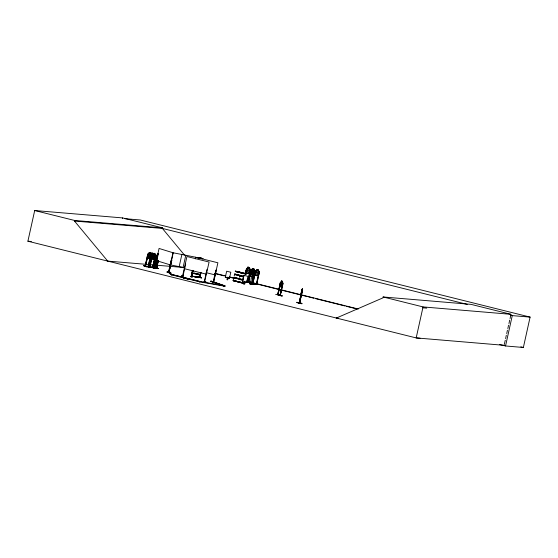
<?xml version="1.0" encoding="UTF-8"?>
<svg xmlns="http://www.w3.org/2000/svg" width="558" height="558" viewBox="0 0 558 558"><rect width="100%" height="100%" fill="white"/><g stroke="black" fill="none" stroke-linecap="round" stroke-linejoin="round"><path stroke-width="0.84" d="M250.688 283.101L251.107 283.143L250.702 283.039M281.797 281.33L282.02 283.157L281.371 284.657L280.967 283.736L281.839 281.337M280.583 282.599L277.738 294.791M301.446 292.183C300.895 297.337 303.322 285.068 301.836 290.634M302.234 291.074L299.486 303.203L302.345 291.074C303.022 282.899 299.513 300.288 301.759 292.957M301.662 291.653L301.606 292.483L301.829 291.778M251.233 270.212L248.617 282.397M254.608 271L254.964 271.167L252.314 283.325L248.115 282.292L250.793 270.142L251.267 270.246L248.568 282.39M301.362 303.287C287.154 299.988 311.692 306.154 297.414 302.513M251.993 276.775L251.7 277.996A1.039 0.956 -85.4 0 0 251.156 279.544L250.458 283.492L251.414 283.729L252.467 279.872A1.039 0.956 -85.4 0 0 252.635 278.233L252.795 276.74M302.101 290.997L302.499 289.002M301.927 290.851L299.255 302.91L299.709 303.259M152.55 254.985L152.188 254.957L149.565 267.129L149.949 267.198M107.757 261.109L27.9 241.209L34.701 210.526L122.6 217.913L162.504 227.859L162.378 228.424L184.524 255.132M420.055 338.253L416.177 337.918L107.701 261.095L74.479 221.038L74.605 220.466L162.504 227.859M122.474 218.485L122.6 217.913M143.587 265.699L146.573 266.836L143.566 265.706M148.212 254.162L145.485 266.48L145.136 265.943L144.996 266.382L148.505 266.975L151.936 253.248L152.341 253.318L151.902 256.889L152.592 258.968L153.715 259.205L155.277 257.468L155.675 255.529L155.215 255.459L152.592 267.631L156.352 268.217M151.058 254.79L150.5 252.697L149.349 252.509L147.793 254.246L145.129 266.417L147.731 254.239L148.17 254.329L145.289 266.424M150.046 267.17L146.984 266.264L151.016 267.512M151.476 258.8L150.367 258.619L149.704 256.547L150.053 254.622L151.65 252.893L152.773 253.13L153.506 255.201L153.011 257.092L151.483 258.856L153.08 257.126L153.478 255.187L154.538 253.66L154.364 256.213L153.45 256.833L153.255 256.031M150.855 267.498L147.814 266.619M150.318 256.185C150.276 251.728 154.51 252.362 152.55 256.554L151.56 257.573L150.82 257.454L150.325 256.185L149.328 257.21L148.588 257.085L148.093 255.815L149.391 252.572L147.821 254.267M148.03 266.877L150.569 255.55M148.309 266.487L148.128 266.912L150.953 254.615M148.463 266.968L150.339 258.026M149.46 267.101L151.295 259.01M149.67 267.149L150.046 266.752M151.776 258.249L149.628 267.142M149.907 267.191L152.676 254.88M151.392 267.233L154.629 268.147L151.581 267.254M155.633 255.543L152.927 267.687C153.548 267.108 152.111 266.905 152.536 267.603M152.648 267.638L155.368 255.334M158.367 260.795L156.763 268.091L153.827 267.645L156.526 255.501L156.986 255.515M154.12 267.694L156.617 255.515L158.033 253.737L156.645 255.536M154.092 267.687L156.784 255.536M154.252 267.728L156.944 255.418M156.826 257.057L157.998 253.778M157.3 255.815L154.601 267.966L155.012 268.063L157.67 255.913L157.3 255.815L157.67 255.913M158.291 254.078L154.782 268.021L159.065 248.456L173.217 252.816L168.914 272.353L168.481 272.241L169.011 271.906L171.99 274.515L199.68 281.413L200.141 281.957L171.536 274.864L171.99 274.515L171.536 274.864M155.626 268.098L151.929 267.156M158.249 260.76L156.491 268.049L157.991 260.726M158.109 260.76L156.491 268.286L152.648 267.596M155.082 267.617L154.671 267.512L158.66 268.579L155.012 267.359M167.156 272.046L170.769 272.437M168.16 271.788L171.906 274.892L171.02 274.703L168.077 272.171L168.16 271.788L169.046 271.976L168.628 271.809M168.523 272.248L171.208 260.098L171.787 260.216L168.788 272.325L171.578 260.195L171.208 260.098M168.725 272.29L172.98 252.739L195.774 257.238L195.412 258.856L195.725 257.259L217.885 262.783L213.595 282.32M169.451 272.576L167.805 271.886M167.002 272.011L170.755 272.409M171.02 274.703L171.104 274.32L171.99 274.515M179.181 266.64L181.873 254.497M183.101 267.415L185.793 255.271M204.646 281.553L209.097 262.044L186.937 256.52L182.571 276.057C182.417 274.899 183.017 276.956 182.954 275.687M185.305 263.906L185.681 263.997L182.961 276.147L183.129 275.715L182.599 275.596M181.371 275.903L183.519 275.861L181.552 275.917M184.621 278.17L183.324 277.745L186.337 278.491M183.589 278.072L185.737 278.177M184.998 278.428L184.81 278.017C191.366 279.872 185.2 278.149 188.75 278.93M187.321 278.84L187.042 278.505L188.43 278.854M187.042 278.505L187.223 278.916L185.967 278.665M187.509 278.686L187.697 279.098L187.572 278.714M192.301 276.601L190.362 276.649M192.566 277.145L190.941 276.51M192.51 270.421L191.129 276.719L192.454 270.393M191.059 276.691C192.433 276.503 190.557 276.329 191.819 276.894L193.173 270.588M192.796 270.497L191.359 276.796L192.838 270.47M191.659 276.866L193.103 270.581M197.888 277.061L196.283 276.963M198.446 277.047L201.55 277.94L198.648 277.068M199.52 277.403L200.573 272.541M200.887 272.597L199.583 277.431L200.671 272.576M200.057 277.054L199.555 276.949L199.597 277.431M200.992 272.625L199.91 277.486L197.406 277.047M225.034 285.87L199.68 281.413L199.234 281.762L224.944 286.247L225.034 285.87L210.875 281.065L210.791 281.441L224.149 286.094L224.232 285.717L210.875 281.065M199.597 281.79L199.68 281.413M203.844 281.504L205.937 281.685M207.457 269.423L207.018 269.326L204.347 281.483C204.946 280.514 203.698 281.609 204.765 281.574M224.944 286.247L211.587 281.595L211.67 281.218M213.17 281.755L213.135 282.222L213.588 281.86M213.477 282.306L216.246 270.163L215.869 270.072L213.121 282.215L213.547 282.306M225.286 277.284L226.674 271.216L230.831 272.248L229.443 278.316L225.286 277.284L229.477 278.323M226.966 279.718L227.524 277.186M227.308 279.802L227.873 277.27M227.678 279.83L228.236 277.305M233.795 277.898L233.167 280.625L236.292 281.399L235.532 281.309M234.207 275.98L234.541 274.543L240.149 275.84M239.57 277.319L239.905 275.882M242.409 281.378L243.797 275.31L247.947 276.343L246.566 282.418L242.409 281.378L243.797 275.31M245.367 273.908L246.392 269.019L248.205 267.442L249.607 267.791L250.57 270.065L247.864 282.222L250.577 270.072L250.096 269.967M245.429 273.915C243.567 273.176 251.358 260.46 246.769 270.665L247.431 272.039L248.338 272.262L249.489 271.341L249.579 267.833M245.743 274.006L246.887 269.151L246.441 269.054M243.902 284.657L244.648 281.281M244.432 283.896L244.997 281.365M244.802 283.931L245.171 282.243M247.027 281.909L249.126 282.111L247.027 281.923M247.926 282.229L247.424 282.118L250.13 269.8M247.473 282.132L247.898 281.769M252.641 276.559L250.835 276.238L249.879 273.964L250.751 270.114L252.586 268.531L253.995 268.886L254.957 271.153L252.265 283.311M248.177 282.292L250.772 270.114M250.277 283.771L250.5 283.269L250.054 283.22L249.998 283.896M254.539 284.468L249.803 283.841L251.665 284.12L251.784 283.59L251.581 283.987L250.068 283.666L250.054 283.22M250.444 283.757L250.668 282.878L251.093 282.983L250.87 283.862M252.969 268.949L253.423 269.061L253.52 270.818L252.704 272.297L251.979 271.327L252.99 268.949M251.246 283.959L251.784 283.59M251.4 283.22L253.513 283.206L251.588 283.059M251.414 284.238L251.337 283.534M254.553 270.902L251.958 283.234M252.063 283.917L254.343 284.224M255.69 275.408L254.713 273.134L255.159 271.209L255.655 271.334L252.83 283.464L255.606 271.321M252.362 283.938L254.741 284.503L251.212 284.203M258.891 271.99L259.344 272.255L256.694 284.413L252.481 283.373L255.139 271.202L256.973 269.626L258.382 269.974L259.289 272.255L256.527 284.385L256.771 283.966M252.739 282.962L252.648 283.401M253.116 284.231L254.678 284.252M253.778 284.182L252.083 283.806M255.941 284.357L257.691 284.266L255.794 284.092M256.268 283.855L256.234 284.315L256.394 283.869M258.94 271.99L256.331 284.322M257.663 284.238L255.787 284.315M275.666 294.408L279.565 294.854M277.856 294.847L280.521 282.522M277.926 294.373L278.03 294.882L280.339 284.343M278.616 295.301L282.222 295.9L278.512 295.245M279.997 295.503L282.69 283.178M281.609 281.002L282.501 281.225L282.927 283.429L280.235 295.573L283.052 283.45L282.655 283.331L280.123 295.524M280.095 295.063L280.388 295.607L277.619 294.777L280.29 282.599L281.609 280.946M296.849 302.359L301.369 303.28M299.144 302.394L299.534 303.217L302.241 291.06M301.759 290.551L299.276 302.91M299.221 302.868L301.78 290.725M510.082 318.548L510.947 314.307L471.05 304.368L383.151 296.975L382.955 297.86L336.376 318.039M510.947 314.307L423.048 306.921L416.177 337.918L504.076 345.311M504.265 344.474L505.262 340.296M505.632 338.622L506.308 335.253M506.748 333.607L507.417 330.231M507.857 328.585L508.533 325.202M508.973 323.563L509.649 320.173M505.548 345.974L512.279 315.612L530.1 317.104L523.369 347.474L505.548 345.974L499.626 344.502M301.766 290.739L302.317 288.925M281.567 280.995L280.395 284.196L280.723 285.522L281.302 285.703L282.132 284.733L282.501 281.225M152.829 267.401L156.659 268.056M252.544 270.874L251.546 273.253L252.279 274.229L253.095 272.75L252.997 270.986L252.523 270.874M152.878 255.09L153.82 253.276M148.023 266.438L151.072 267.31M197.811 277.263L198.139 277.438M202.882 258.549L198.662 258.061L199.08 258.082M193.284 276.196L194.065 276.58M192.984 276.426L198.048 277.514M192.977 276.419L198.683 277.438M198.627 277.689L198.048 277.431L198.488 277.556M237.045 272.004L235.253 271.223L236.913 271.718M234.513 274.383L240.01 275.652M237.631 281.86L233.223 280.507M240.589 272.667L240.923 272.423L239.891 272.088M245.046 273.95L240.596 272.792M240.617 272.625L246.294 273.776L244.432 273.664M239.201 281.902L237.624 281.86M242.339 283.073L244.209 283.108M252.6 268.586L251.156 271.753L251.818 273.127L252.725 273.357L253.876 272.43L253.995 268.886L254.887 271.16M252.153 270.511L250.73 273.685L251.386 275.059L252.3 275.282L253.451 274.362L253.492 270.853M249.042 282.313L246.992 282.09M281.218 286.945L282.536 285.347M282.508 285.319L281.183 286.993L280.283 286.714L279.823 284.517L280.514 282.669M149.9 255.494L148.986 256.115L148.979 254.462L149.704 252.879L150.074 252.941L150.088 254.65M152.132 255.864L151.218 256.485L151.023 255.676M152.25 254.964C153.91 251.323 156.345 254.218 154.782 256.903L153.792 257.929L153.052 257.803L152.557 256.534M246.008 270.944L246.922 273.218L248.331 273.573L250.103 271.962M248.331 273.573L250.082 271.962M250.305 272.039L252.139 270.463L253.548 270.811L254.504 273.078L252.69 274.662L251.316 274.264L250.305 272.039L251.309 274.313L252.704 274.606M251.944 276.908L254.016 274.975M257.085 275.701L255.669 275.401L257.099 275.757L258.849 274.145M251.03 284.078L254.741 284.503M200.72 258.256L202.861 258.605L198.39 257.44L197.211 257.412L201.215 258.368L197.155 257.622L202.575 258.877M235.274 271.181L235.901 271.23M235.469 271.279L240.603 272.757L240.212 272.702M237.122 271.892L237.478 271.955L236.271 271.565M238.364 272.06L240.903 272.548M242.639 273.26L242.43 273.176M242.535 273.399L242.821 273.287M244.16 273.427L244.606 273.525M242.625 273.364L242.437 273.378M243.727 273.399L246.218 274.048L245.039 273.95M246.036 273.804L244.613 273.364M193.982 273.015L199.401 274.271L198.878 274.069M193.898 273.204L199.394 274.473L198.871 274.271M193.856 273.371L199.359 274.648L198.829 274.438M193.856 273.58L199.276 274.829L198.76 274.634M240.247 275.324L243.832 276.356M240.268 275.485L234.548 274.208L235.197 274.222M240.163 275.506L243.804 276.552M240.233 275.659L239.877 275.715L243.762 276.726M234.137 277.34L239.312 278.63M234.053 277.521L239.528 278.833M234.011 277.696L239.27 279.007M239.501 278.672L243.086 279.704M239.487 279.007L239.131 279.07L243.023 280.081M239.403 279.195L240.156 279.621M233.16 280.702L234.325 280.834L233.188 280.555L233.83 280.569M238.81 281.86L242.381 282.878M241.07 282.453L238.684 282.167M148.177 266.445L148.602 266.536M149.453 267.094L152.934 267.687M253.29 283.903L252.948 284.043M249.907 283.799L253.534 284.078M191.917 276.454L191.415 276.343M125.02 218.701L140.295 219.985L530.1 317.104M74.479 221.038L162.378 228.424L467.269 304.396M27.9 241.209L31.346 241.495M249.042 267.966L248.952 270.574L247.871 271.09L247.78 269.388L248.582 267.854L249.063 267.973M256.952 269.626L255.543 272.848L256.199 274.222L257.112 274.445L258.263 273.525L258.382 269.974M253.527 270.811L254.434 273.085M259.344 272.255L258.361 269.974M254.713 273.134L255.724 275.359M107.701 261.095L183.442 267.463M246.936 273.176L248.317 273.518M249.879 273.964L250.856 276.238L252.251 276.531M251.853 282.885L248.624 282.083M256.241 283.98L253.011 283.171M255.717 284.336L257.838 284.524M336.167 318.018L338.113 318.186M422.852 307.807L426.73 308.142M153.903 267.205L154.322 267.282L153.945 267.205M198.404 257.44L197.183 257.454L199.443 258.075M235.469 271.293L237.066 271.544M235.441 271.46L239.201 272.206M239.717 272.45L244.564 273.546M240.833 272.632L242.458 272.778M240.805 272.799L241.209 272.848M245.646 273.755L246.05 273.811M235.274 274.034L234.632 274.02L240.059 275.275M239.814 278.909L239.173 278.895L243.058 279.907M239.382 279.035L239.78 279.084M239.187 279.188L233.767 277.933M239.375 279.237L239.773 279.286M238.175 281.943L238.594 281.881M238.768 281.93L239.166 281.971M198.041 277.431L198.662 277.486L198.16 277.242M243.965 283.22L241.656 282.732M153.066 267.247L152.634 267.163M156.7 267.596L156.756 267.61M154.929 267.477L156.54 267.728M200.887 258.249L201.201 258.361M201.703 258.452L202.247 258.542M235.888 271.23L239.898 272.095M241.196 272.848L243.121 273.211M244.181 273.476L245.653 273.762M234.346 280.723L233.37 280.702M237.011 281.546L238.601 281.804L237.813 281.497M237.659 281.755L238.203 281.832M239.145 282.097L239.689 282.188M242.995 283.192L243.567 283.171M148.072 258.284L149.258 258.487L150.813 256.75L149.251 258.431L148.072 258.284L147.361 256.171L148.1 258.298M151.518 258.863L150.332 258.661L149.704 256.547M149.6 266.661L150.004 266.745M148.198 266.591L145.554 266.159M152.662 267.31L150.018 266.877M198.16 276.852L199.631 277.11M201.41 277.884L198.502 277.026M280.695 282.725L280.325 282.627M280.311 286.673L279.9 284.517M170.734 272.632L167.044 271.997M278.107 294.429L277.996 294.415M280.06 295.049L280.465 295.154M278.47 295.266L282.327 295.956M186.023 278.414L187.216 278.63M183.268 277.996L184.468 278.212M184.817 278.296L185.995 278.512M169.179 271.906L168.858 271.879M191.589 276.343L191.185 276.252M149.732 266.703L150.046 266.752M152.801 267.652L155.71 255.536L154.971 253.471M198.362 257.552L202.345 258.473M237.08 271.844L239.724 272.437M241.767 272.764L243.895 273.204M239.71 282.069L241.112 282.264L240.386 282.111M237.659 281.748L236.292 281.399M242.367 282.969L243.023 283.08M194.163 276.517L194.826 276.642M196.855 277.221L197.504 277.424M210.791 281.441L211.587 281.595M170.288 264.883L184.761 267.742M237.059 271.551L240.735 272.464M244.432 273.65L241.133 272.757M243.706 276.914L239.87 275.924M242.242 280.116L242.96 280.269L240.156 279.621M234.974 280.967L236.446 281.281M242.339 283.073L239.019 282.278M194.861 276.454L195.586 276.601L194.84 276.531M194.819 276.642L195.544 276.796M196.841 277.298L194.665 276.817M168.077 272.171L168.962 272.36L171.787 260.216M297.351 302.757L301.92 303.74M237.617 271.899L238.489 272.032M235.741 280.925L236.487 281.093M235.727 280.995L236.466 281.169M241.642 282.815L239.556 282.306M198.808 258.131L199.52 258.305M243.902 273.197L244.606 273.378M236.906 271.732L237.624 271.892M248.359 281.867L300.169 294.805M241.809 282.62L243.155 282.955L242.549 282.669M234.82 281.134L235.532 281.316M214.732 282.453L212.703 282.222M204.458 281.037L204.856 281.127M510.612 315.193L512.279 315.612M383.151 296.975L423.048 306.921M34.701 210.526L74.605 220.466M520.83 346.846L523.369 347.474M214.99 273.315L225.948 276.043M229.324 276.887L234.381 278.142M246.183 281.086L358.313 309.027M214.802 273.532L224.1 275.854M230.022 277.326L233.397 278.17M301.857 295.224L306.928 296.486M308.623 296.912L313.694 298.174M315.382 298.593L344.963 305.965M346.651 306.384L356.792 308.916M206.167 272.681L215.193 274.927M184.245 268.67L206.404 274.187M171.62 274.48L199.318 281.378M252.418 283.855L252.823 284.001M201.033 258.27L202.296 258.64M238.845 272.164L240.338 272.513M242.556 282.599L243.19 282.76M237.15 281.448L239.082 282.09M234.165 281.093L234.799 281.253M197.023 277.012L197.658 277.18M156.526 255.501L156.91 255.571M156.184 257.44L156.714 259.505M233.704 280.751L234.221 280.904M197.658 277.103L198.515 277.445M150.751 254.741L151.162 254.818L150.472 252.746L150.639 254.741M155.215 257.433L153.687 259.198L152.592 258.968M151.86 256.903L152.564 259.017M154.475 268.084L151.448 267.212M145.101 265.936L145.582 266.033M151.037 267.554L146.984 266.494M224.232 285.717L223.688 285.55L224.149 286.094M156.373 260.607L170.525 264.959M202.345 258.459L202.861 258.668M240.324 272.513L240.686 272.632M241.105 272.869L240.617 272.562M238.322 281.567L238.678 281.685M238.671 282.16L239.033 282.285M299.165 302.562L299.716 302.896M156.219 257.426L156.749 259.512M157.433 256.527L157.572 257.315M150.43 257.057L151.518 256.01L152.062 257.371L151.776 255.759L152.69 254.413L151.657 255.445L151.106 254.148L151.385 255.704L150.43 257.057M256.547 271.572L256.359 272.423L257.092 273.392L257.908 271.913L257.81 270.156L257.357 270.037L256.547 271.572M251.498 271.669L251.909 273.308L250.814 274.62L252.083 273.636L252.809 275.122L252.39 273.42L253.43 272.158L252.223 273.078L251.567 271.662M278.1 294.561L280.165 295.196L278.1 294.561"/></g></svg>
